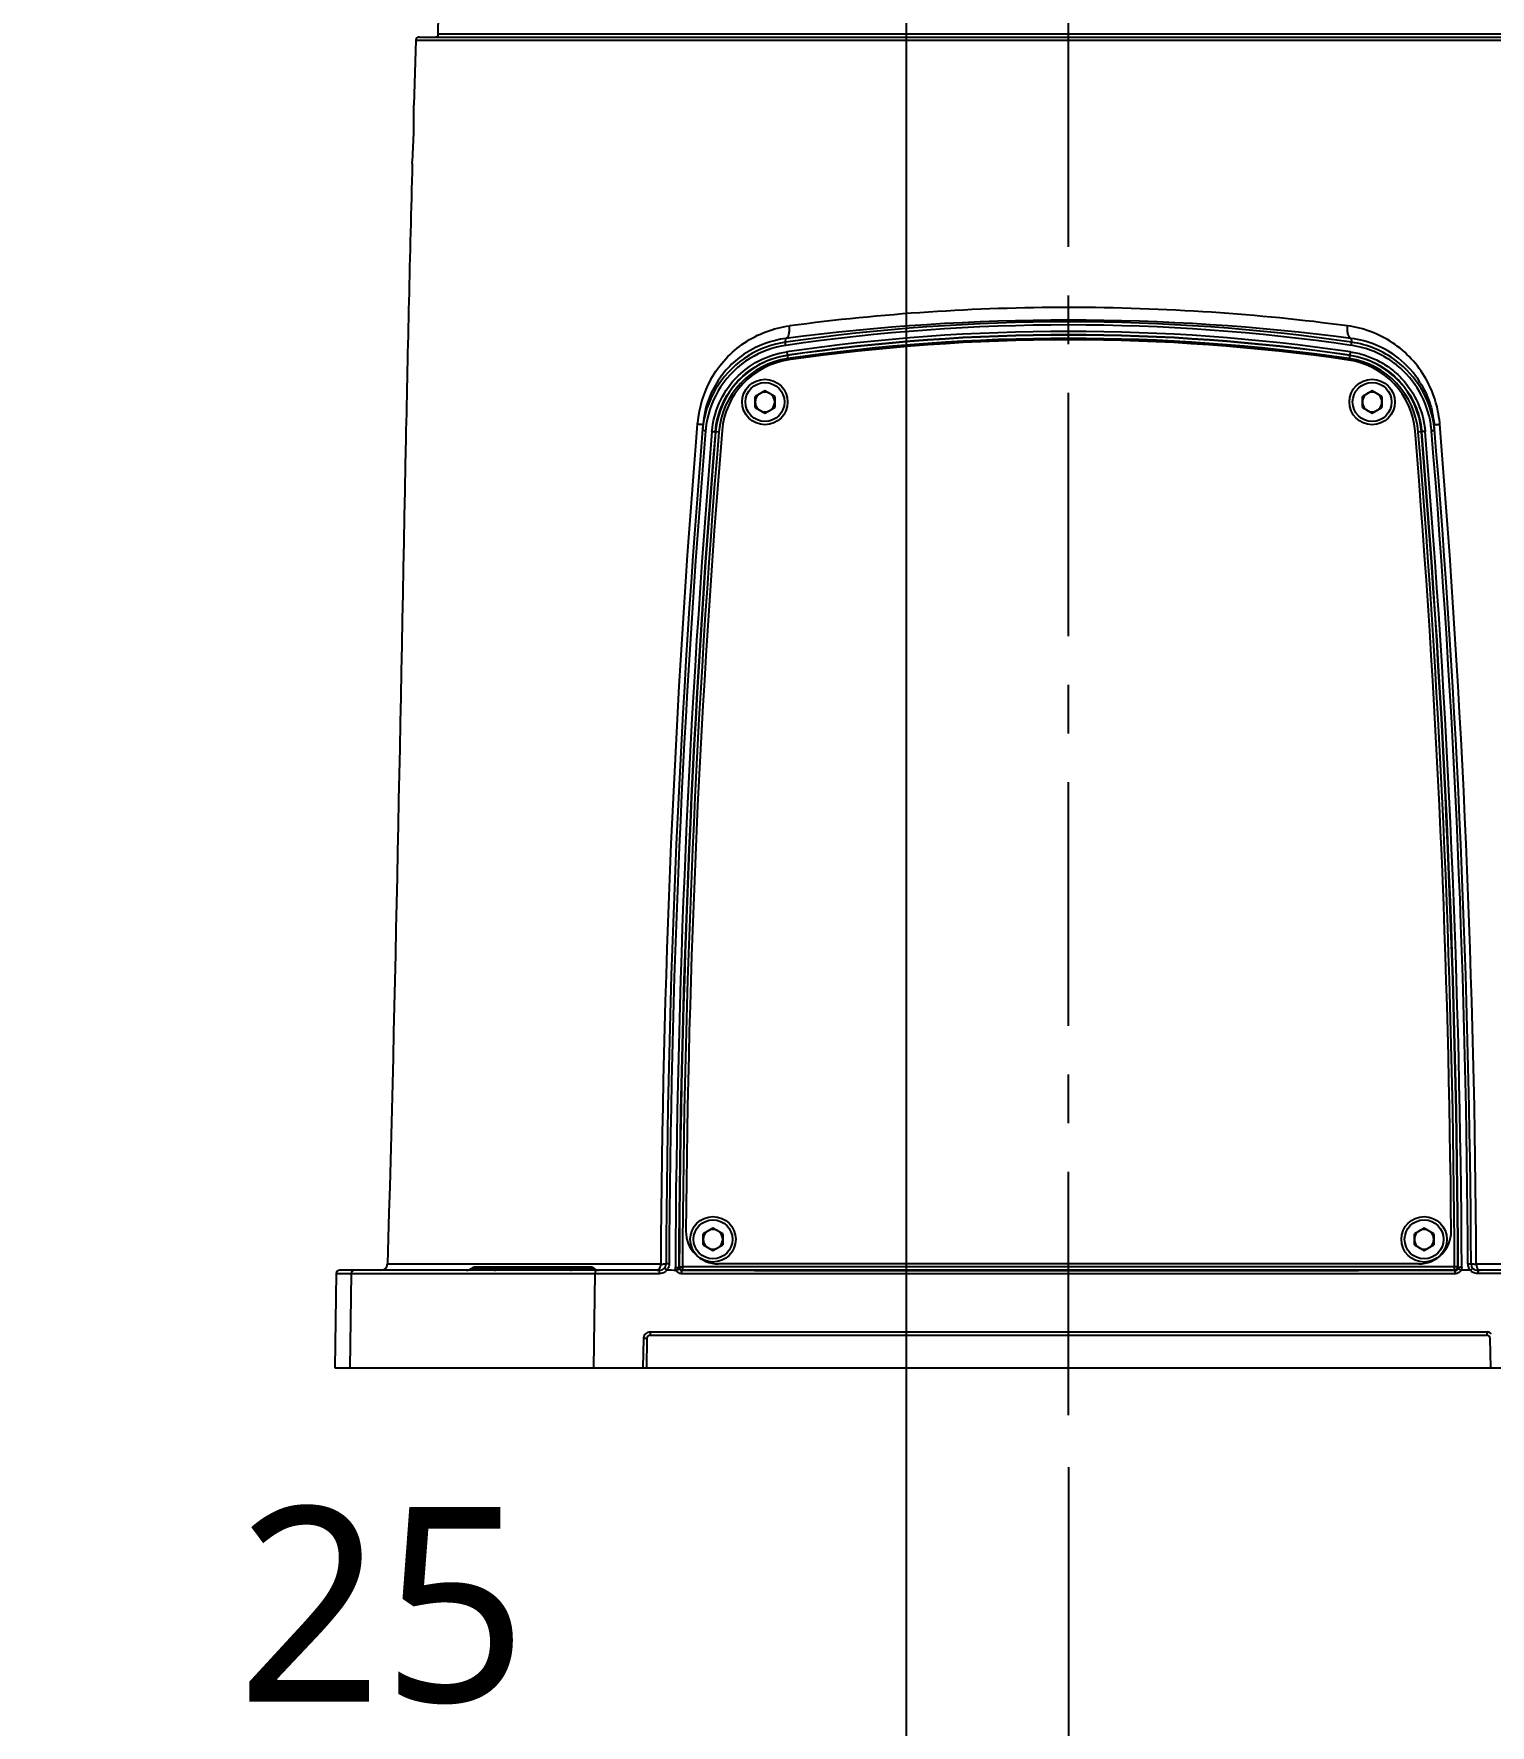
# Model space of a CAD drawing. Header units: millimetres. Extents: x 5828 to 6704, y 123 to 421.
# Drawn here: x 6414.64 to 6425.85, y 231.27 to 244.3 of the extents above; entities that cross this region are included whole.
import ezdxf

# ---------------------------------------------------------------- set-up
doc = ezdxf.new("R2010")
doc.units = ezdxf.units.MM
doc.linetypes.add('CENTER', pattern=[0.6, 0.375, -0.075, 0.075, -0.075])
for name, color, linetype in [('中心线', 7, 'Continuous'), ('外形图', 7, 'Continuous'), ('尺寸标注', 7, 'Continuous')]:
    doc.layers.add(name, color=color, linetype=linetype)
doc.styles.add('微软雅黑', font='msyh.ttc', dxfattribs={"height": 1.5})
doc.dimstyles.new('尺寸标注_1_20比例', dxfattribs={"dimtxt": 1.5, "dimasz": 1.25, "dimexe": 0.5, "dimexo": 0.4, "dimgap": 0.5, "dimtad": 1, "dimdec": 1, "dimlfac": 20, "dimdsep": 46, "dimtxsty": '微软雅黑', "dimcen": 0.09, "dimadec": 0, "dimazin": 0, "dimtp": 0.01, "dimtm": 0.01, "dimtfac": 1, "dimtdec": 1, "dimtofl": 0, "dimtmove": 0, "dimatfit": 3, "dimfxl": 1, "dimtolj": 1, "dimarcsym": 0})

# ---------------------------------------------------------------- blocks, each defined once
blk = doc.blocks.new('*D1106')
at = {"layer": 'Defpoints', "color": 0}
for p in [(6424.104, 245.625), (6418.948, 234.025), (6436.706, 234.025)]:
    blk.add_point(p, dxfattribs=at)
at = {"layer": '尺寸标注', "color": 0, "lineweight": -2}
for p, q in [((6424.504, 245.625), (6437.206, 245.625)), ((6436.706, 244.375), (6436.706, 235.275)), ((6419.348, 234.025), (6437.206, 234.025))]:
    blk.add_line(p, q, dxfattribs=at)
at = {"layer": '尺寸标注', "color": 0}
for points in [[(6436.914, 244.375), (6436.497, 244.375), (6436.706, 245.625)], [(6436.497, 235.275), (6436.914, 235.275), (6436.706, 234.025)]]:
    blk.add_solid(points, dxfattribs=at)
at = {"layer": '尺寸标注', "color": 0, "insert": (6435.431, 239.71), "char_height": 1.5, "attachment_point": 5, "rotation": 90, "style": '微软雅黑'}
blk.add_mtext('\\A1;232', dxfattribs=at)
blk = doc.blocks.new('*D1107')
at = {"layer": 'Defpoints', "color": 0}
for p in [(6396.354, 278.775), (6422.604, 233.66), (6422.604, 227.826)]:
    blk.add_point(p, dxfattribs=at)
at = {"layer": '尺寸标注', "color": 0, "lineweight": -2}
for p, q in [((6396.354, 278.375), (6396.354, 227.326)), ((6422.604, 233.26), (6422.604, 227.326)), ((6397.604, 227.826), (6421.354, 227.826))]:
    blk.add_line(p, q, dxfattribs=at)
at = {"layer": '尺寸标注', "color": 0}
for points in [[(6397.604, 228.034), (6397.604, 227.618), (6396.354, 227.826)], [(6421.354, 227.618), (6421.354, 228.034), (6422.604, 227.826)]]:
    blk.add_solid(points, dxfattribs=at)
at = {"layer": '尺寸标注', "color": 0, "insert": (6409.479, 229.102), "char_height": 1.5, "attachment_point": 5, "style": '微软雅黑'}
blk.add_mtext('\\A1;525', dxfattribs=at)
blk = doc.blocks.new('*D1108')
at = {"layer": 'Defpoints', "color": 0}
for p in [(6421.354, 248.589), (6422.604, 233.66), (6421.354, 230.916)]:
    blk.add_point(p, dxfattribs=at)
at = {"layer": '尺寸标注', "color": 0, "lineweight": -2}
for p, q in [((6421.354, 248.189), (6421.354, 230.416)), ((6422.604, 233.26), (6422.604, 230.416)), ((6420.104, 230.916), (6415.786, 230.916)), ((6423.854, 230.916), (6425.104, 230.916))]:
    blk.add_line(p, q, dxfattribs=at)
at = {"layer": '尺寸标注', "color": 0}
for points in [[(6420.104, 230.708), (6420.104, 231.125), (6421.354, 230.916)], [(6423.854, 231.125), (6423.854, 230.708), (6422.604, 230.916)]]:
    blk.add_solid(points, dxfattribs=at)
at = {"layer": '尺寸标注', "color": 0, "insert": (6417.32, 232.192), "char_height": 1.5, "attachment_point": 5, "style": '微软雅黑'}
blk.add_mtext('\\A1;25', dxfattribs=at)
blk = doc.blocks.new('*D1109')
at = {"layer": 'Defpoints', "color": 0}
for p in [(6432.749, 237.786), (6422.604, 233.66), (6432.749, 227.826)]:
    blk.add_point(p, dxfattribs=at)
at = {"layer": '尺寸标注', "color": 0, "lineweight": -2}
for p, q in [((6432.749, 237.386), (6432.749, 227.326)), ((6422.604, 233.26), (6422.604, 227.326)), ((6423.854, 227.826), (6431.499, 227.826))]:
    blk.add_line(p, q, dxfattribs=at)
at = {"layer": '尺寸标注', "color": 0}
for points in [[(6423.854, 228.034), (6423.854, 227.618), (6422.604, 227.826)], [(6431.499, 227.618), (6431.499, 228.034), (6432.749, 227.826)]]:
    blk.add_solid(points, dxfattribs=at)
at = {"layer": '尺寸标注', "color": 0, "insert": (6427.677, 229.101), "char_height": 1.5, "attachment_point": 5, "style": '微软雅黑'}
blk.add_mtext('\\A1;\\A1;203', dxfattribs=at)
blk = doc.blocks.new('*D1135')
at = {"layer": 'Defpoints', "color": 0}
for p in [(6418.486, 281.475), (6430.504, 234.025), (6446.368, 234.025)]:
    blk.add_point(p, dxfattribs=at)
at = {"layer": '尺寸标注', "color": 0, "lineweight": -2}
for p, q in [((6418.886, 281.475), (6446.868, 281.475)), ((6446.368, 280.225), (6446.368, 235.275)), ((6430.904, 234.025), (6446.868, 234.025))]:
    blk.add_line(p, q, dxfattribs=at)
at = {"layer": '尺寸标注', "color": 0}
for points in [[(6446.576, 280.225), (6446.159, 280.225), (6446.368, 281.475)], [(6446.159, 235.275), (6446.576, 235.275), (6446.368, 234.025)]]:
    blk.add_solid(points, dxfattribs=at)
at = {"layer": '尺寸标注', "color": 0, "insert": (6445.092, 257.726), "char_height": 1.5, "attachment_point": 5, "rotation": 90, "style": '微软雅黑'}
blk.add_mtext('\\A1;949', dxfattribs=at)

msp = doc.modelspace()

# ---------------------------------------------------------------- linework, layer by layer
at = {"layer": '中心线', "linetype": 'CENTER', "ltscale": 5}
msp.add_line((6422.6043, 233.6596), (6422.6043, 247.7205), dxfattribs=at)
at = {"layer": '外形图', "color": 7, "linetype": 'Continuous'}
for p, q in [((6417.7521, 244.2999), (6417.7635, 244.9507)), ((6417.7521, 244.2999), (6427.4565, 244.2999)), ((6417.5788, 244.2511), (6417.5639, 243.7503)), ((6417.5788, 244.2511), (6427.6297, 244.2511)), ((6417.6038, 244.2753), (6427.6047, 244.2753)), ((6420.4249, 241.924), (6420.4277, 241.9535)), ((6424.7809, 241.9535), (6424.7837, 241.9243)), ((6420.4391, 241.8248), (6420.443, 241.7979)), ((6424.7691, 241.8229), (6424.7656, 241.7982)), ((6424.7694, 241.8249), (6424.7691, 241.8229)), ((6420.2668, 241.5507), (6420.1918, 241.5074)), ((6420.3418, 241.5074), (6420.2668, 241.5507)), ((6424.9418, 241.5507), (6424.8668, 241.5074)), ((6425.0168, 241.5074), (6424.9418, 241.5507)), ((6420.1918, 241.4208), (6420.1918, 241.5074)), ((6420.1918, 241.4208), (6420.2668, 241.3775)), ((6420.2668, 241.3775), (6420.3418, 241.4208)), ((6420.3418, 241.5074), (6420.3418, 241.4208)), ((6424.8668, 241.4208), (6424.8668, 241.5074)), ((6424.8668, 241.4208), (6424.9418, 241.3775)), ((6424.9418, 241.3775), (6425.0168, 241.4208)), ((6425.0168, 241.5074), (6425.0168, 241.4208)), ((6419.7921, 241.2961), (6419.7859, 241.2434)), ((6425.4227, 241.2438), (6425.4163, 241.2974)), ((6419.912, 241.2321), (6419.885, 241.2343)), ((6425.3233, 241.2347), (6425.2965, 241.2325)), ((6419.8668, 235.1007), (6419.7918, 235.0574)), ((6419.7918, 234.9708), (6419.7918, 235.0574)), ((6419.9418, 235.0574), (6419.8668, 235.1007)), ((6419.9418, 235.0574), (6419.9418, 234.9708)), ((6425.3418, 235.1007), (6425.2668, 235.0574)), ((6425.2668, 234.9708), (6425.2668, 235.0574)), ((6425.4168, 235.0574), (6425.3418, 235.1007)), ((6425.4168, 235.0574), (6425.4168, 234.9708)), ((6419.7918, 234.9708), (6419.8668, 234.9275)), ((6419.8668, 234.9275), (6419.9418, 234.9708)), ((6425.2668, 234.9708), (6425.3418, 234.9275)), ((6425.3418, 234.9275), (6425.4168, 234.9708)), ((6419.4552, 234.7753), (6416.9919, 234.7753)), ((6419.4651, 234.8238), (6417.3604, 234.8238)), ((6418.9555, 234.7878), (6418.003, 234.7878)), ((6418.9225, 234.8003), (6418.0361, 234.8003)), ((6419.6033, 234.7982), (6419.6068, 234.8016)), ((6419.6068, 234.8016), (6419.6317, 234.8015)), ((6419.6282, 234.773), (6419.6317, 234.7765)), ((6425.5768, 234.8015), (6419.6317, 234.8015)), ((6419.6317, 234.8015), (6419.6317, 234.7765)), ((6425.5768, 234.7765), (6419.6317, 234.7765)), ((6425.3002, 234.8252), (6419.9084, 234.8252)), ((6425.6018, 234.8016), (6425.5768, 234.8015)), ((6425.5768, 234.7765), (6425.5768, 234.8015)), ((6425.5801, 234.7732), (6425.5768, 234.7765)), ((6425.6051, 234.7984), (6425.6018, 234.8016)), ((6425.605, 234.802), (6425.6051, 234.7984)), ((6425.605, 234.802), (6425.6051, 234.7984)), ((6425.699, 234.7753), (6425.6258, 234.7753)), ((6426.413, 234.8238), (6425.7435, 234.8238)), ((6427.9663, 234.7753), (6425.7533, 234.7753)), ((6416.9669, 234.7507), (6416.9543, 234.0253)), ((6416.9669, 234.7507), (6419.454, 234.7507)), ((6417.0821, 234.7507), (6417.0702, 234.0253)), ((6417.4342, 234.7509), (6417.6663, 234.7509)), ((6417.9446, 234.7509), (6418.9607, 234.7507)), ((6418.9484, 234.0253), (6418.9607, 234.7507)), ((6427.9913, 234.7507), (6425.7547, 234.7507)), ((6419.3319, 234.2516), (6419.328, 234.0253)), ((6419.3582, 234.2507), (6419.3543, 234.0253)), ((6419.382, 234.3007), (6425.8267, 234.3007)), ((6419.3832, 234.2753), (6425.8254, 234.2753)), ((6425.8543, 234.0253), (6425.8503, 234.2507)), ((6416.9543, 234.0253), (6419.3543, 234.0253))]:
    msp.add_line(p, q, dxfattribs=at)
for centre, radius in [((6420.2668, 241.4641), 0.175), ((6420.2668, 241.4641), 0.15), ((6424.9418, 241.4641), 0.175), ((6424.9418, 241.4641), 0.15), ((6419.8668, 235.0141), 0.175), ((6419.8668, 235.0141), 0.15), ((6425.3418, 235.0141), 0.175), ((6425.3418, 235.0141), 0.15)]:
    msp.add_circle(centre, radius, dxfattribs=at)
for centre, radius, start, end in [((6417.7271, 244.3003), 0.025, 270, 359), ((6417.6038, 244.2503), 0.025, 90, 178.2299), ((6412.4047, 243.668), 5.1599, 355.91393, 0.91429), ((6422.6054, 226.9106), 15.1709, 81.74482, 98.26376), ((6422.6043, 225.2228), 16.8717, 82.58762, 97.41238), ((6420.5202, 241.2215), 0.7378, 97.2045, 122.64933), ((6422.6054, 226.9011), 15.1562, 81.74714, 98.26144), ((6422.6048, 226.968), 15.0396, 81.70745, 98.29659), ((6422.6048, 226.968), 15.0137, 81.71053, 98.2939), ((6422.6054, 226.9107), 15.0683, 81.74401, 98.26457), ((6422.6054, 226.911), 15.0431, 81.74266, 98.2659), ((6422.6032, 226.9248), 15.0181, 81.74282, 98.24818), ((6424.6891, 241.2237), 0.7355, 51.81492, 82.82763), ((6420.5336, 241.1819), 0.7502, 121.73189, 171.24425), ((6420.533, 241.1814), 0.648, 98.30393, 175.33066), ((6420.5143, 241.2316), 0.7261, 122.6867, 148.36995), ((6420.5324, 241.1834), 0.7484, 98.2624, 121.7143), ((6420.5317, 241.1837), 0.724, 98.26128, 121.73389), ((6420.5326, 241.1835), 0.648, 98.2984, 98.62412), ((6424.6757, 241.1819), 0.6479, 4.6677, 81.70531), ((6424.6763, 241.1859), 0.6457, 81.42115, 81.7089), ((6424.6771, 241.1842), 0.7237, 52.85925, 81.7491), ((6424.6762, 241.1837), 0.7483, 53.01809, 81.74455), ((6420.5325, 241.1827), 0.7253, 121.74972, 171.44482), ((6420.533, 241.1814), 0.623, 98.33116, 175.37929), ((6420.5348, 241.1938), 0.6, 98.25275, 175.27136), ((6424.6738, 241.1934), 0.6, 4.72841, 81.73824), ((6424.6757, 241.1818), 0.6229, 4.62166, 81.67335), ((6424.6761, 241.1828), 0.7255, 50.93301, 52.8608), ((6424.675, 241.1824), 0.7501, 8.82227, 53.0096), ((6424.6761, 241.183), 0.7253, 8.65763, 50.91908), ((6424.6945, 241.2318), 0.7258, 31.65654, 51.75991), ((6420.5916, 241.2252), 0.8485, 150.71928, 174.66268), ((6420.5232, 241.227), 0.7361, 148.42204, 174.5856), ((6420.2668, 241.4641), 0.075, 134.99999, 225.00001), ((6420.2668, 241.4641), 0.075, 60, 120), ((6420.2668, 241.4641), 0.075, 314.99999, 45.00001), ((6424.9418, 241.4641), 0.075, 134.99999, 225.00001), ((6424.9418, 241.4641), 0.075, 60, 120), ((6424.9418, 241.4641), 0.075, 314.99999, 45.00001), ((6503.9821, 234.3967), 84.5181, 175.319622, 179.710495), ((6502.1936, 234.4253), 82.6893, 175.240042, 179.723005), ((6420.5917, 241.2243), 0.8487, 174.60567, 175.3473), ((6420.5268, 241.2256), 0.7399, 174.50524, 175.23979), ((6420.5354, 241.1818), 0.7282, 171.4125, 172.1645), ((6420.2668, 241.4641), 0.075, 240, 300), ((6424.9418, 241.4641), 0.075, 240, 300), ((6424.6732, 241.1823), 0.7282, 7.82126, 8.67542), ((6424.6823, 241.2256), 0.7393, 4.76028, 5.59631), ((6343.015, 234.4253), 82.6893, 0.276995, 4.759958), ((6424.6542, 241.2295), 0.811, 4.50096, 5.35766), ((6341.2054, 234.3964), 84.5391, 0.28968, 4.679462), ((6502.1791, 234.4252), 82.651, 175.268983, 179.722922), ((6501.6674, 234.4307), 82.0911, 175.243965, 179.743503), ((6501.6673, 234.4307), 82.0648, 175.244419, 179.743465), ((6502.1936, 234.4253), 82.5877, 175.270937, 179.738938), ((6502.1936, 234.4253), 82.5627, 175.271284, 179.738938), ((6502.1936, 234.4391), 82.5377, 175.271364, 179.557107), ((6420.5324, 241.1822), 0.7252, 172.16276, 175.2625), ((6420.5323, 241.1805), 0.6495, 175.0385, 175.24321), ((6343.015, 234.4391), 82.5377, 0.442893, 4.728408), ((6343.015, 234.4253), 82.5627, 0.261062, 4.729008), ((6343.015, 234.4253), 82.5877, 0.261062, 4.729359), ((6424.6739, 241.1807), 0.6516, 4.75957, 4.98682), ((6343.5354, 234.4307), 82.0705, 0.259187, 4.755538), ((6343.5353, 234.4307), 82.0969, 0.256633, 4.755986), ((6424.6747, 241.1825), 0.7268, 4.73398, 7.82215), ((6343.0295, 234.4252), 82.6511, 0.277078, 4.731308), ((6419.9084, 235.0752), 0.25, 179.55711, 270), ((6419.8668, 235.0141), 0.075, 134.99999, 225.00001), ((6419.8668, 235.0141), 0.075, 60, 120), ((6419.8668, 235.0141), 0.075, 314.99999, 45.00001), ((6425.3418, 235.0141), 0.075, 134.99999, 225.00001), ((6425.3002, 235.0752), 0.25, 270, 0.44289), ((6425.3418, 235.0141), 0.075, 60, 120), ((6425.3418, 235.0141), 0.075, 314.99999, 45.00001), ((6419.8668, 235.0141), 0.075, 240, 300), ((6425.3418, 235.0141), 0.075, 240, 300), ((6416.9919, 234.7503), 0.025, 90, 179), ((6417.1071, 234.7503), 0.025, 90.05134, 179.07386), ((6417.3104, 234.8253), 0.05, 270, 358.25494), ((6417.97, 234.8253), 0.05, 270, 311.40962), ((6418.0361, 234.7503), 0.05, 90, 131.40962), ((6418.053, 234.7521), 0.0484, 118.54479, 132.45677), ((6418.9064, 234.7538), 0.0465, 83.52568, 89.98836), ((6418.9064, 234.7535), 0.0468, 75.72016, 83.53068), ((6418.9225, 234.7503), 0.05, 48.59038, 90), ((6418.971, 234.8235), 0.0484, 227.54323, 241.45521), ((6418.9886, 234.8253), 0.05, 228.59038, 270), ((6419.4552, 234.8253), 0.05, 270, 359.723), ((6419.4449, 234.8369), 0.0894, 314.8077, 316.57645), ((6419.459, 234.8223), 0.0692, 317.34855, 320.10793), ((6419.4567, 234.8241), 0.0721, 320.16346, 331.25375), ((6419.6283, 234.7979), 0.0249, 208.81202, 269.90829), ((6425.5801, 234.7981), 0.0249, 270.09747, 331.89888), ((6425.7707, 234.8267), 0.0911, 181.121, 182.93176), ((6425.7547, 234.8264), 0.0756, 219.85196, 222.44241), ((6425.781, 234.8558), 0.115, 224.4578, 225.81427), ((6425.7533, 234.8253), 0.05, 180.277, 269.99999), ((6419.3897, 234.2495), 0.0579, 173.21114, 177.87609), ((6419.3832, 234.2503), 0.025, 90, 179), ((6425.8254, 234.2503), 0.025, 1, 90)]:
    msp.add_arc(centre, radius, start, end, dxfattribs=at)
for points, knots in [([(6417.5515, 243.3003), (6417.5326, 242.5933), (6417.4684, 239.7678), (6417.425, 236.9418), (6417.3604, 234.8238)], [0, 0, 0, 0, 0.2502427, 1, 1, 1, 1]), ([(6424.7531, 242.0501), (6424.4054, 242.0965), (6423.69, 242.1674), (6422.2541, 242.2169), (6421.167, 242.144), (6420.4555, 242.0501)], [0, 0, 0, 0, 0.2442055, 0.5002122, 1, 1, 1, 1]), ([(6419.8515, 241.6402), (6419.8833, 241.6965), (6419.9592, 241.8009), (6420.1047, 241.9252), (6420.2724, 242.0116), (6420.394, 242.042), (6420.4555, 242.0501)], [0, 0, 0, 0, 0.2569814, 0.507089, 0.7535776, 1, 1, 1, 1]), ([(6420.4277, 241.9535), (6420.4404, 241.9564), (6420.4527, 241.9829), (6420.457, 242.016), (6420.4566, 242.0385), (6420.4555, 242.0501)], [0, 0, 0, 0, 0.3719832, 0.6644835, 1, 1, 1, 1]), ([(6424.7809, 241.9535), (6424.7682, 241.9564), (6424.7559, 241.9829), (6424.7515, 242.016), (6424.7519, 242.0385), (6424.7531, 242.0501)], [0, 0, 0, 0, 0.3719836, 0.6644828, 1, 1, 1, 1]), ([(6425.357, 241.6401), (6425.3253, 241.6965), (6425.2494, 241.8008), (6425.1039, 241.9254), (6424.936, 242.0109), (6424.8147, 242.043), (6424.7531, 242.0501)], [0, 0, 0, 0, 0.2569776, 0.5071868, 0.7536838, 1, 1, 1, 1]), ([(6419.859, 241.2371), (6419.8649, 241.3122), (6419.9034, 241.4613), (6420.0304, 241.6529), (6420.2136, 241.7921), (6420.3602, 241.8392), (6420.4347, 241.8503)], [0, 0, 0, 0, 0.2499632, 0.4999273, 0.749959, 1, 1, 1, 1]), ([(6419.8852, 241.2366), (6419.8914, 241.3083), (6419.9281, 241.4508), (6420.0496, 241.634), (6420.2244, 241.7675), (6420.3643, 241.8134), (6420.4355, 241.8242)], [0, 0, 0, 0, 0.2498955, 0.4999079, 0.7499936, 1, 1, 1, 1]), ([(6420.4276, 241.9001), (6420.4272, 241.9032), (6420.4265, 241.9087), (6420.4253, 241.916), (6420.4253, 241.9207), (6420.4245, 241.9233), (6420.4249, 241.924)], [0, 0, 0, 0, 0.3949602, 0.6976447, 0.9079448, 1, 1, 1, 1]), ([(6420.4347, 241.8503), (6420.4351, 241.8469), (6420.436, 241.8409), (6420.4372, 241.834), (6420.438, 241.8296), (6420.4384, 241.8272), (6420.4388, 241.8258), (6420.4389, 241.8248), (6420.4391, 241.8247)], [0, 0, 0, 0, 0.3942708, 0.697413, 0.8133713, 0.9090437, 0.9738808, 1, 1, 1, 1]), ([(6424.774, 241.8504), (6424.7735, 241.847), (6424.7726, 241.8411), (6424.7714, 241.8341), (6424.7706, 241.8297), (6424.7702, 241.8273), (6424.7697, 241.8259), (6424.7696, 241.825), (6424.7694, 241.8249)], [0, 0, 0, 0, 0.394043, 0.698078, 0.8164434, 0.9097253, 0.9731035, 1, 1, 1, 1]), ([(6424.7726, 241.8244), (6424.8438, 241.8137), (6424.9835, 241.768), (6425.1584, 241.6347), (6425.2801, 241.4515), (6425.3169, 241.309), (6425.3231, 241.2373)], [0, 0, 0, 0, 0.2498133, 0.4997941, 0.7499324, 1, 1, 1, 1]), ([(6424.774, 241.8504), (6424.8113, 241.8447), (6424.8852, 241.8278), (6424.9902, 241.7839), (6425.0863, 241.7229), (6425.199, 241.6217), (6425.3048, 241.4616), (6425.3439, 241.3126), (6425.3494, 241.2376)], [0, 0, 0, 0, 0.1251527, 0.2503415, 0.3755262, 0.500722, 0.7503605, 1, 1, 1, 1]), ([(6424.781, 241.9004), (6424.7815, 241.9036), (6424.7821, 241.9091), (6424.7833, 241.9164), (6424.7833, 241.921), (6424.7841, 241.9237), (6424.7837, 241.9243)], [0, 0, 0, 0, 0.3957871, 0.6979541, 0.9065281, 1, 1, 1, 1]), ([(6425.3123, 241.6127), (6425.3412, 241.566), (6425.3891, 241.4641), (6425.4126, 241.354), (6425.4181, 241.2977)], [0, 0, 0, 0, 0.492434, 1, 1, 1, 1]), ([(6425.4617, 241.3052), (6425.4589, 241.335), (6425.4416, 241.4512), (6425.4, 241.5638), (6425.357, 241.6401)], [0, 0, 0, 0, 0.2541628, 1, 1, 1, 1]), ([(6419.7844, 241.2884), (6419.7823, 241.2888), (6419.7695, 241.2907), (6419.7566, 241.292), (6419.7458, 241.2932)], [0, 0, 0, 0, 0.1658779, 1, 1, 1, 1]), ([(6419.7895, 241.287), (6419.7895, 241.2874), (6419.7868, 241.2877), (6419.7857, 241.2882), (6419.7844, 241.2884)], [0, 0, 0, 0, 0.263702, 1, 1, 1, 1]), ([(6425.4191, 241.287), (6425.4191, 241.2874), (6425.4217, 241.2877), (6425.4229, 241.2881), (6425.4242, 241.2884)], [0, 0, 0, 0, 0.2637216, 1, 1, 1, 1]), ([(6425.4242, 241.2884), (6425.4263, 241.2887), (6425.4391, 241.2907), (6425.452, 241.292), (6425.4627, 241.2932)], [0, 0, 0, 0, 0.1656733, 1, 1, 1, 1]), ([(6419.8097, 241.2421), (6419.8065, 241.2424), (6419.8009, 241.2428), (6419.7943, 241.2432), (6419.7903, 241.2434), (6419.788, 241.2436), (6419.7869, 241.2434), (6419.7859, 241.2436), (6419.7859, 241.2434)], [0, 0, 0, 0, 0.4042441, 0.7093751, 0.8239073, 0.9165014, 0.9776568, 1, 1, 1, 1]), ([(6419.8589, 241.2372), (6419.8623, 241.2369), (6419.8684, 241.2363), (6419.8756, 241.2357), (6419.88, 241.2351), (6419.8825, 241.2349), (6419.8839, 241.2345), (6419.8848, 241.2345), (6419.885, 241.2343)], [0, 0, 0, 0, 0.3938361, 0.6982539, 0.8167959, 0.9102144, 0.9735773, 1, 1, 1, 1]), ([(6425.3495, 241.2376), (6425.346, 241.2373), (6425.3399, 241.2367), (6425.3328, 241.2361), (6425.3284, 241.2355), (6425.3259, 241.2353), (6425.3244, 241.2349), (6425.3235, 241.2349), (6425.3233, 241.2347)], [0, 0, 0, 0, 0.3937043, 0.6973044, 0.8132798, 0.9090161, 0.9739518, 1, 1, 1, 1]), ([(6425.399, 241.2425), (6425.4022, 241.2428), (6425.4077, 241.2432), (6425.4143, 241.2437), (6425.4183, 241.2438), (6425.4206, 241.244), (6425.4217, 241.2438), (6425.4226, 241.244), (6425.4227, 241.2438)], [0, 0, 0, 0, 0.4039948, 0.7097609, 0.826841, 0.9175133, 0.9771489, 1, 1, 1, 1]), ([(6418.9622, 234.7753), (6418.962, 234.7753), (6418.9618, 234.7744), (6418.9616, 234.7732), (6418.9613, 234.7709), (6418.961, 234.7665), (6418.9608, 234.7597), (6418.9607, 234.7539), (6418.9607, 234.7507)], [0, 0, 0, 0, 0.0223635, 0.0797224, 0.1716022, 0.2951159, 0.6184482, 1, 1, 1, 1]), ([(6419.4352, 234.7753), (6419.439, 234.7753), (6419.4476, 234.7783), (6419.4532, 234.785), (6419.4557, 234.7889)], [0, 0, 0, 0, 0.4558036, 1, 1, 1, 1]), ([(6419.454, 234.7507), (6419.454, 234.7539), (6419.4541, 234.7597), (6419.4543, 234.7665), (6419.4545, 234.7709), (6419.4547, 234.7732), (6419.455, 234.7744), (6419.4551, 234.7753), (6419.4552, 234.7753)], [0, 0, 0, 0, 0.38185, 0.7053686, 0.8291084, 0.9210586, 0.9783441, 1, 1, 1, 1]), ([(6419.4557, 234.7889), (6419.4564, 234.79), (6419.4593, 234.795), (6419.4613, 234.8004), (6419.4624, 234.8046)], [0, 0, 0, 0, 0.2356189, 1, 1, 1, 1]), ([(6419.4651, 234.8238), (6419.4707, 234.8238), (6419.4786, 234.8239), (6419.4885, 234.8241), (6419.4943, 234.8243), (6419.4987, 234.8245), (6419.5023, 234.8245), (6419.5039, 234.8249), (6419.5052, 234.8248), (6419.5052, 234.8251)], [0, 0, 0, 0, 0.4185517, 0.5910232, 0.7352116, 0.8494393, 0.9321682, 0.9824439, 1, 1, 1, 1]), ([(6419.5099, 234.7754), (6419.5076, 234.7775), (6419.5034, 234.7813), (6419.4985, 234.7859), (6419.4955, 234.7888), (6419.4938, 234.7904), (6419.4932, 234.7913), (6419.4924, 234.7919), (6419.4925, 234.792)], [0, 0, 0, 0, 0.3848587, 0.7088857, 0.8322583, 0.9236514, 0.9801155, 1, 1, 1, 1]), ([(6419.529, 234.8249), (6419.5258, 234.8249), (6419.5202, 234.825), (6419.5129, 234.8248), (6419.5083, 234.8253), (6419.5059, 234.8248), (6419.5053, 234.8251)], [0, 0, 0, 0, 0.4045185, 0.7106553, 0.9184476, 1, 1, 1, 1]), ([(6419.5771, 234.7982), (6419.5832, 234.7982), (6419.5919, 234.7984), (6419.6007, 234.7979), (6419.6033, 234.7982)], [0, 0, 0, 0, 0.698365, 1, 1, 1, 1]), ([(6419.6291, 234.7478), (6419.62, 234.7483), (6419.6016, 234.7525), (6419.5877, 234.766), (6419.5833, 234.774)], [0, 0, 0, 0, 0.5004034, 1, 1, 1, 1]), ([(6419.5834, 234.774), (6419.5862, 234.7756), (6419.5914, 234.7786), (6419.5977, 234.7819), (6419.6019, 234.784), (6419.6041, 234.7851), (6419.6055, 234.7856), (6419.6062, 234.786), (6419.6064, 234.7859)], [0, 0, 0, 0, 0.3733538, 0.6955697, 0.8206717, 0.91505, 0.9754301, 1, 1, 1, 1]), ([(6419.627, 234.7476), (6419.627, 234.7509), (6419.6271, 234.7568), (6419.6273, 234.7638), (6419.6275, 234.7681), (6419.6277, 234.7705), (6419.628, 234.7719), (6419.628, 234.7729), (6419.6282, 234.773)], [0, 0, 0, 0, 0.3944737, 0.6973783, 0.8128897, 0.9081903, 0.9730916, 1, 1, 1, 1]), ([(6425.5801, 234.7732), (6425.0843, 234.7728), (6423.1004, 234.7714), (6421.1164, 234.7718), (6419.6282, 234.773)], [0, 0, 0, 0, 0.2499023, 1, 1, 1, 1]), ([(6425.6258, 234.7753), (6425.6214, 234.7671), (6425.6075, 234.7529), (6425.5887, 234.7486), (6425.5794, 234.7479)], [0, 0, 0, 0, 0.4996162, 1, 1, 1, 1]), ([(6425.5814, 234.7476), (6425.5814, 234.7509), (6425.5813, 234.7569), (6425.5811, 234.7639), (6425.5809, 234.7683), (6425.5807, 234.7707), (6425.5804, 234.7721), (6425.5803, 234.7731), (6425.5801, 234.7732)], [0, 0, 0, 0, 0.3938211, 0.6968172, 0.8122921, 0.9076858, 0.9727643, 1, 1, 1, 1]), ([(6425.6256, 234.7752), (6425.6227, 234.7766), (6425.6173, 234.7793), (6425.6109, 234.7825), (6425.6066, 234.7845), (6425.6044, 234.7856), (6425.603, 234.786), (6425.6023, 234.7865), (6425.6021, 234.7864)], [0, 0, 0, 0, 0.3730224, 0.6954995, 0.8208675, 0.9154746, 0.9759191, 1, 1, 1, 1]), ([(6425.6313, 234.7984), (6425.6252, 234.7984), (6425.6165, 234.7986), (6425.6077, 234.7981), (6425.6051, 234.7984)], [0, 0, 0, 0, 0.6981032, 1, 1, 1, 1]), ([(6425.6797, 234.8249), (6425.6828, 234.8249), (6425.6884, 234.825), (6425.6957, 234.8249), (6425.7003, 234.8253), (6425.7027, 234.8248), (6425.7033, 234.8251)], [0, 0, 0, 0, 0.404651, 0.7106964, 0.9183845, 1, 1, 1, 1]), ([(6425.6989, 234.7753), (6425.7011, 234.7774), (6425.7052, 234.7813), (6425.7102, 234.7858), (6425.7132, 234.7888), (6425.7149, 234.7903), (6425.7155, 234.7912), (6425.7162, 234.7918), (6425.7161, 234.7919)], [0, 0, 0, 0, 0.3852218, 0.7092903, 0.8325752, 0.9238739, 0.9802462, 1, 1, 1, 1]), ([(6425.7033, 234.8251), (6425.7033, 234.8248), (6425.7047, 234.8249), (6425.7063, 234.8245), (6425.7098, 234.8245), (6425.7143, 234.8243), (6425.7201, 234.8241), (6425.7299, 234.8239), (6425.7379, 234.8238), (6425.7435, 234.8238)], [0, 0, 0, 0, 0.0175533, 0.0678261, 0.1505531, 0.2647792, 0.4089679, 0.5814429, 1, 1, 1, 1]), ([(6425.7459, 234.8054), (6425.7467, 234.8025), (6425.7499, 234.7928), (6425.7558, 234.7834), (6425.7618, 234.7792)], [0, 0, 0, 0, 0.2841844, 1, 1, 1, 1]), ([(6425.7533, 234.7753), (6425.7535, 234.7753), (6425.7537, 234.7743), (6425.7539, 234.7731), (6425.7541, 234.7707), (6425.7544, 234.7666), (6425.7546, 234.7598), (6425.7547, 234.754), (6425.7547, 234.7507)], [0, 0, 0, 0, 0.0245068, 0.0868883, 0.1803212, 0.2948774, 0.5994265, 1, 1, 1, 1]), ([(6425.7618, 234.7792), (6425.7627, 234.7785), (6425.7662, 234.7764), (6425.7704, 234.7753), (6425.7734, 234.7753)], [0, 0, 0, 0, 0.2653163, 1, 1, 1, 1]), ([(6419.494, 234.7623), (6419.4881, 234.7585), (6419.4751, 234.7526), (6419.461, 234.751), (6419.454, 234.7507)], [0, 0, 0, 0, 0.4998579, 1, 1, 1, 1]), ([(6425.5794, 234.7479), (6425.0837, 234.7478), (6423.1003, 234.7474), (6421.1168, 234.7475), (6419.6291, 234.7478)], [0, 0, 0, 0, 0.2499025, 1, 1, 1, 1]), ([(6425.7547, 234.7507), (6425.7478, 234.7511), (6425.7339, 234.7526), (6425.721, 234.7583), (6425.7151, 234.762)], [0, 0, 0, 0, 0.5003222, 1, 1, 1, 1]), ([(6419.3582, 234.2507), (6419.3582, 234.2509), (6419.357, 234.2507), (6419.3558, 234.2511), (6419.3532, 234.251), (6419.3488, 234.2513), (6419.3415, 234.2514), (6419.3354, 234.2515), (6419.3319, 234.2516)], [0, 0, 0, 0, 0.0225933, 0.0858268, 0.1808278, 0.2965827, 0.6023623, 1, 1, 1, 1]), ([(6419.382, 234.3007), (6419.3755, 234.3006), (6419.3625, 234.2983), (6419.3515, 234.2909), (6419.3469, 234.2864)], [0, 0, 0, 0, 0.4999195, 1, 1, 1, 1]), ([(6419.3819, 234.3007), (6419.3819, 234.2973), (6419.382, 234.2914), (6419.3822, 234.2844), (6419.3825, 234.2801), (6419.3826, 234.2776), (6419.3829, 234.2764), (6419.383, 234.2753), (6419.3832, 234.2753)], [0, 0, 0, 0, 0.397798, 0.7009887, 0.8169811, 0.9119652, 0.9754278, 1, 1, 1, 1]), ([(6425.8254, 234.2753), (6425.8256, 234.2753), (6425.8257, 234.2764), (6425.826, 234.2776), (6425.8262, 234.2801), (6425.8265, 234.2844), (6425.8267, 234.2914), (6425.8267, 234.2973), (6425.8267, 234.3007)], [0, 0, 0, 0, 0.0249596, 0.0885629, 0.1836364, 0.2996959, 0.60255, 1, 1, 1, 1]), ([(6425.8618, 234.2864), (6425.8572, 234.2909), (6425.8462, 234.2983), (6425.8332, 234.3006), (6425.8267, 234.3007)], [0, 0, 0, 0, 0.5001, 1, 1, 1, 1])]:
    msp.add_open_spline(points, degree=3, knots=knots, dxfattribs=at)
for points in [[(6418.0203, 234.7878), (6418.0119, 234.7801), (6417.9998, 234.7753), (6417.9884, 234.7753)], [(6418.0522, 234.8003), (6418.0445, 234.8003), (6418.0366, 234.7983), (6418.0298, 234.7946)], [(6418.1812, 234.7753), (6418.1926, 234.7753), (6418.2046, 234.7801), (6418.213, 234.7878)], [(6418.213, 234.7878), (6418.2215, 234.7955), (6418.2335, 234.8003), (6418.2449, 234.8003)], [(6418.7136, 234.8003), (6418.7251, 234.8003), (6418.7371, 234.7955), (6418.7455, 234.7878)], [(6418.7455, 234.7878), (6418.7539, 234.7801), (6418.766, 234.7753), (6418.7774, 234.7753)], [(6418.9383, 234.7878), (6418.9326, 234.793), (6418.9254, 234.7969), (6418.9179, 234.7989)], [(6418.9702, 234.7753), (6418.9625, 234.7753), (6418.9546, 234.7773), (6418.9478, 234.781)], [(6419.4624, 234.8046), (6419.4641, 234.8108), (6419.465, 234.8173), (6419.4651, 234.8238)], [(6419.5079, 234.7735), (6419.5037, 234.7693), (6419.499, 234.7655), (6419.494, 234.7623)], [(6419.5833, 234.774), (6419.5589, 234.7755), (6419.5343, 234.7761), (6419.5098, 234.7754)], [(6419.5265, 234.8059), (6419.525, 234.8002), (6419.5228, 234.7946), (6419.5199, 234.7894)], [(6419.529, 234.8249), (6419.5289, 234.8185), (6419.5281, 234.8121), (6419.5265, 234.8059)], [(6419.5834, 234.774), (6419.5792, 234.7812), (6419.5771, 234.7899), (6419.5771, 234.7982)], [(6419.6064, 234.7859), (6419.6044, 234.7896), (6419.6033, 234.7939), (6419.6033, 234.7982)], [(6419.614, 234.7839), (6419.6095, 234.7884), (6419.6067, 234.7952), (6419.6068, 234.8016)], [(6419.6317, 234.7765), (6419.6254, 234.7765), (6419.6185, 234.7793), (6419.614, 234.7839)], [(6425.5945, 234.7838), (6425.59, 234.7793), (6425.5832, 234.7765), (6425.5768, 234.7765)], [(6425.6018, 234.8016), (6425.6018, 234.7952), (6425.599, 234.7884), (6425.5945, 234.7838)], [(6425.6051, 234.7984), (6425.6051, 234.7943), (6425.604, 234.79), (6425.6021, 234.7864)], [(6425.6314, 234.7984), (6425.6313, 234.7904), (6425.6295, 234.7821), (6425.6256, 234.7752)], [(6425.6885, 234.7898), (6425.6832, 234.7996), (6425.6803, 234.8109), (6425.6798, 234.822)], [(6425.6966, 234.7779), (6425.6936, 234.7816), (6425.6908, 234.7856), (6425.6885, 234.7898)], [(6425.7151, 234.762), (6425.71, 234.7652), (6425.7052, 234.7691), (6425.7009, 234.7734)], [(6425.7435, 234.8238), (6425.7436, 234.8176), (6425.7444, 234.8114), (6425.7459, 234.8054)], [(6419.3469, 234.2864), (6419.3389, 234.2786), (6419.3336, 234.2674), (6419.3323, 234.2563)]]:
    msp.add_open_spline(points, degree=3, dxfattribs=at)

# ---------------------------------------------------------------- dimensions: what is measured, and where the dimension line sits
at = {"layer": '尺寸标注'}
for base, p1, p2, picture, middle in [((6446.3676, 234.0253), (6418.4864, 281.4753), (6430.5043, 234.0253), '*D1135', (6446.3676, 257.7263)), ((6436.7058, 234.0253), (6424.1043, 245.6253), (6418.9484, 234.0253), '*D1106', (6436.7058, 239.7097))]:
    dim = msp.add_linear_dim(base=base, p1=p1, p2=p2, angle=90, dimstyle='尺寸标注_1_20比例', dxfattribs=at)
    dim.commit()
    dim.dimension.update_dxf_attribs({"geometry": picture, "text_midpoint": middle, "dimtype": 160})
for base, p1, p2, picture, middle in [((6422.6043, 227.8259), (6396.3543, 278.7753), (6422.6043, 233.6596), '*D1107', (6409.4793, 229.1016)), ((6421.3543, 230.9164), (6422.6043, 233.6596), (6421.3543, 248.5891), '*D1108', (6417.3201, 232.1921))]:
    dim = msp.add_linear_dim(base=base, p1=p1, p2=p2, dimstyle='尺寸标注_1_20比例', dxfattribs=at)
    dim.commit()
    dim.dimension.update_dxf_attribs({"geometry": picture, "text_midpoint": middle})
dim = msp.add_linear_dim(base=(6432.7493, 227.8259), p1=(6422.6043, 233.6596), p2=(6432.7493, 237.7862), text='\\A1;203', dimstyle='尺寸标注_1_20比例', override={"dimtxsty": '微软雅黑'}, dxfattribs=at)
dim.commit()
dim.dimension.update_dxf_attribs({"geometry": '*D1109', "text_midpoint": (6427.6768, 229.1011)})

doc.saveas('drawing.dxf')
